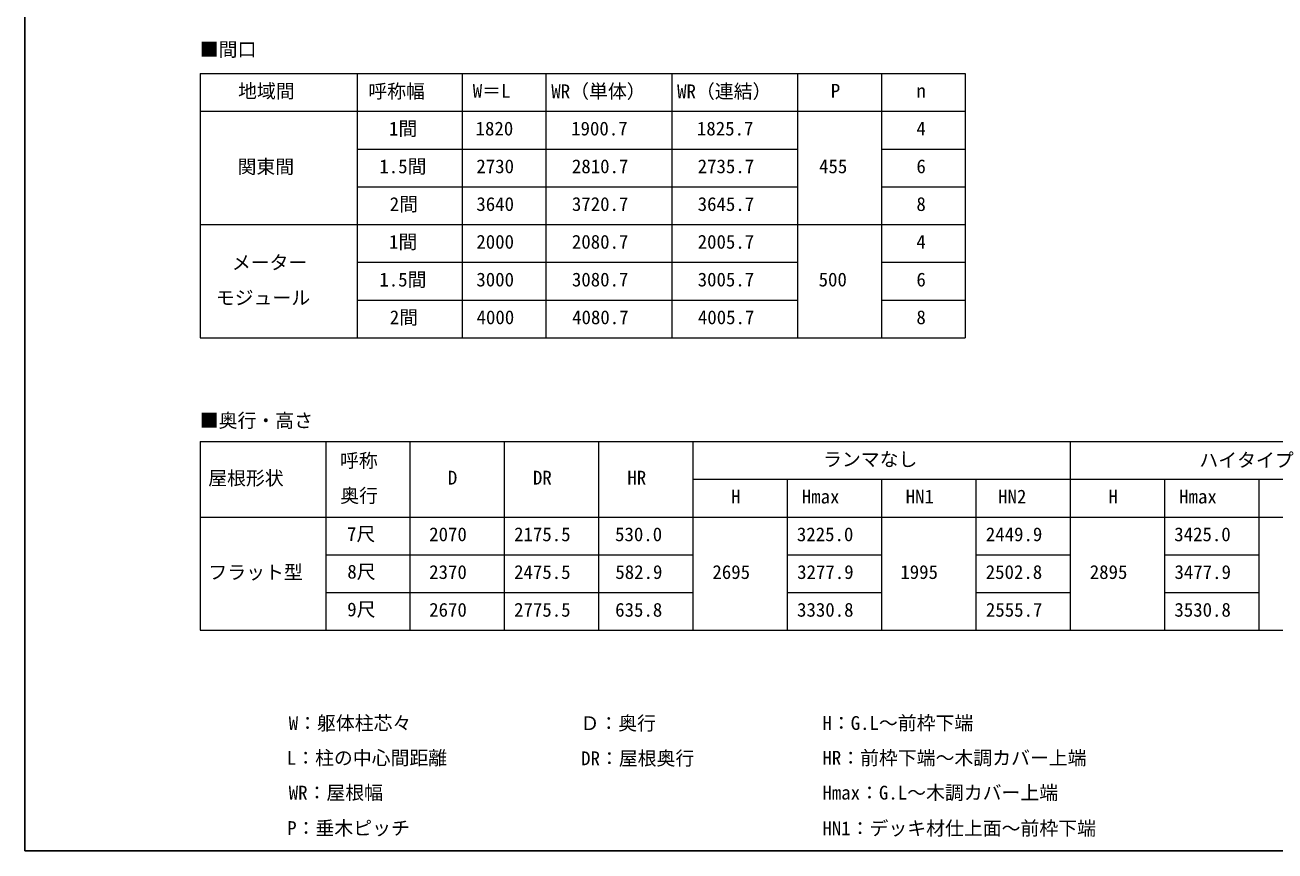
# Model space of a CAD drawing. Units: millimetres, scale not verified. Extents: x -10500 to 10500, y -15600 to 15524.
# Drawn here: x -10500 to 1425, y -15600 to -7722 of the extents above; entities that cross this region are included whole.
import ezdxf
from ezdxf.enums import TextEntityAlignment as Align

# ---------------------------------------------------------------- set-up
doc = ezdxf.new("R2010")
doc.units = ezdxf.units.MM
doc.header["$LTSCALE"] = 80
doc.layers.add('0-1_TABLE1', color=7, linetype='Continuous', lineweight=18)
doc.layers.add('0-2_USER1', color=3, linetype='Continuous')
doc.layers.add('0-6_YKK_ZWAK', color=7, linetype='Continuous')
doc.styles.add('ＭＳ ゴシック', font='')
doc.styles.get('ＭＳ ゴシック').set_extended_font_data('MS Gothic')

msp = doc.modelspace()

# ---------------------------------------------------------------- linework, layer by layer
at = {"layer": '0-1_TABLE1'}
for p, q in [((-8830, -8185.5), (-1530, -8185.5)), ((-8830, -8185.5), (-8830, -10705.5)), ((-7330, -8185.5), (-7330, -10705.5)), ((-6330, -8185.5), (-6330, -10705.5)), ((-5530, -8185.5), (-5530, -10705.5)), ((-4330, -8185.5), (-4330, -10705.5)), ((-3130, -8185.5), (-3130, -10705.5)), ((-2330, -8185.5), (-2330, -10705.5)), ((-1530, -8185.5), (-1530, -10705.5)), ((-8830, -8545.5), (-1530, -8545.5)), ((-7330, -8905.5), (-3130, -8905.5)), ((-2330, -8905.5), (-1530, -8905.5)), ((-7330, -9265.5), (-3130, -9265.5)), ((-2330, -9265.5), (-1530, -9265.5)), ((-8830, -9625.5), (-1530, -9625.5)), ((-7330, -9985.5), (-3130, -9985.5)), ((-2330, -9985.5), (-1530, -9985.5)), ((-7330, -10345.5), (-3130, -10345.5)), ((-2330, -10345.5), (-1530, -10345.5)), ((-8830, -10705.5), (-1530, -10705.5)), ((-8830, -11695.5), (7470, -11695.5)), ((-8830, -11695.5), (-8830, -13495.5)), ((-7630, -11695.5), (-7630, -13495.5)), ((-6830, -11695.5), (-6830, -13495.5)), ((-5930, -11695.5), (-5930, -13495.5)), ((-5030, -11695.5), (-5030, -13495.5)), ((-4130, -11695.5), (-4130, -13495.5)), ((-530, -11695.5), (-530, -13495.5)), ((-4130, -12055.5), (6670, -12055.5)), ((-3230, -12055.5), (-3230, -13495.5)), ((-2330, -12055.5), (-2330, -13495.5)), ((-1430, -12055.5), (-1430, -13495.5)), ((370, -12055.5), (370, -13495.5)), ((1270, -12055.5), (1270, -13495.5)), ((-8830, -12415.5), (7470, -12415.5)), ((-7630, -12775.5), (-4130, -12775.5)), ((-3230, -12775.5), (-2330, -12775.5)), ((-1430, -12775.5), (-530, -12775.5)), ((370, -12775.5), (1270, -12775.5)), ((-7630, -13135.5), (-4130, -13135.5)), ((-3230, -13135.5), (-2330, -13135.5)), ((-1430, -13135.5), (-530, -13135.5)), ((370, -13135.5), (1270, -13135.5)), ((-8830, -13495.5), (7470, -13495.5))]:
    msp.add_line(p, q, dxfattribs=at)
at = {"layer": '0-6_YKK_ZWAK'}
msp.add_line((-10500, 14999.5), (-10500, -15600.5), dxfattribs=at)
msp.add_lwpolyline([(-10500, -15600.5), (10500, -15600.5), (10500, 14999.5)], dxfattribs=at)

# ---------------------------------------------------------------- texts
at = {"layer": '0-1_TABLE1', "style": 'ＭＳ ゴシック'}
for s, p in [('地域間', (-8467.1, -8458.06)), ('呼称幅', (-7224.77, -8459.59)), ('W＝L', (-6228.13, -8455.5)), ('WR（単体）', (-5478.69, -8460.1)), ('WR（連結）', (-4278.69, -8460.61)), ('P', (-2812.84, -8455.5)), ('n', (-1995.45, -8455.5)), ('1間', (-7027.39, -8816.01)), ('1820', (-6201.02, -8815.5)), ('1900.7', (-5289.49, -8815.5)), ('1825.7', (-4089.49, -8815.5)), ('4', (-1995.97, -8815.5)), ('関東間', (-8472.22, -9179.08)), ('1.5間', (-7119.43, -9176.01)), ('2730', (-6193.86, -9175.5)), ('2810.7', (-5282.33, -9175.5)), ('2735.7', (-4082.33, -9175.5)), ('455', (-2924.32, -9175.5)), ('6', (-1995.45, -9175.5)), ('2間', (-7020.23, -9536.01)), ('3640', (-6193.86, -9535.5)), ('3720.7', (-5282.33, -9535.5)), ('3645.7', (-4082.33, -9535.5)), ('8', (-1995.45, -9535.5)), ('1間', (-7027.39, -9896.01)), ('2000', (-6193.86, -9895.5)), ('2080.7', (-5282.33, -9895.5)), ('2005.7', (-4082.33, -9895.5)), ('4', (-1995.97, -9895.5)), ('メーター', (-8526.42, -10093.23)), ('1.5間', (-7119.43, -10256.01)), ('3000', (-6193.86, -10255.5)), ('3080.7', (-5282.33, -10255.5)), ('3005.7', (-4082.33, -10255.5)), ('500', (-2928.41, -10255.5)), ('6', (-1995.45, -10255.5)), ('モジュール', (-8679.32, -10429.02)), ('2間', (-7020.23, -10616.01)), ('4000', (-6191.82, -10615.5)), ('4080.7', (-5280.28, -10615.5)), ('4005.7', (-4080.28, -10615.5)), ('8', (-1995.45, -10615.5)), ('呼称', (-7494.89, -11982.2)), ('ランマなし', (-2886.36, -11970.1)), ('ハイタイプ', (703.92, -11977.77)), ('屋根形状', (-8752.1, -12149.59)), ('D', (-6465.4, -12145.5)), ('DR', (-5653.86, -12145.5)), ('HR', (-4753.35, -12145.5)), ('奥行', (-7492.33, -12316.98)), ('H', (-3763.86, -12325.5)), ('Hmax', (-3088.86, -12325.5)), ('HN1', (-2097.84, -12325.5)), ('HN2', (-1215.74, -12325.5)), ('H', (-163.86, -12325.5)), ('Hmax', (511.14, -12325.5)), ('7尺', (-7427.39, -12681.92)), ('2070', (-6643.86, -12685.5)), ('2175.5', (-5833.86, -12685.5)), ('530.0', (-4870.45, -12685.5)), ('3225.0', (-3135.91, -12685.5)), ('2449.9', (-1333.35, -12685.5)), ('3425.0', (464.09, -12685.5)), ('フラット型', (-8750.06, -13047.55)), ('8尺', (-7424.83, -13041.92)), ('2370', (-6643.86, -13045.5)), ('2475.5', (-5833.86, -13045.5)), ('582.9', (-4867.9, -13045.5)), ('2695', (-3941.82, -13045.5)), ('3277.9', (-3133.35, -13045.5)), ('1995', (-2148.98, -13045.5)), ('2502.8', (-1334.38, -13045.5)), ('2895', (-341.82, -13045.5)), ('3477.9', (466.65, -13045.5)), ('9尺', (-7425.85, -13401.92)), ('2670', (-6643.86, -13405.5)), ('2775.5', (-5833.86, -13405.5)), ('635.8', (-4869.43, -13405.5)), ('3330.8', (-3134.38, -13405.5)), ('2555.7', (-1332.33, -13405.5)), ('3530.8', (465.62, -13405.5))]:
    msp.add_text(s, height=132, dxfattribs=at).set_placement(p, align=Align.BOTTOM_LEFT)
at = {"layer": '0-2_USER1', "style": 'ＭＳ ゴシック'}
for s, p in [('■間口', (-8832.84, -8061)), ('■奥行・高さ', (-8832.84, -11600.27)), ('W：躯体柱芯々', (-7984.05, -14486.25)), ('Ｄ：奥行', (-5200.52, -14487.27)), ('H：G.L～前枠下端', (-2892.41, -14485.23)), ('L：柱の中心間距離', (-8002.45, -14817.95)), ('DR：屋根奥行', (-5194.39, -14822.05)), ('HR：前枠下端～木調カバー上端', (-2892.41, -14817.95)), ('WR：屋根幅', (-7984.05, -15149.66)), ('Hmax：G.L～木調カバー上端', (-2892.41, -15149.66)), ('P：垂木ピッチ', (-7998.36, -15487.5)), ('HN1：デッキ材仕上面～前枠下端', (-2892.41, -15489.55))]:
    msp.add_text(s, height=132, dxfattribs=at).set_placement(p, align=Align.BOTTOM_LEFT)

doc.saveas('drawing.dxf')
